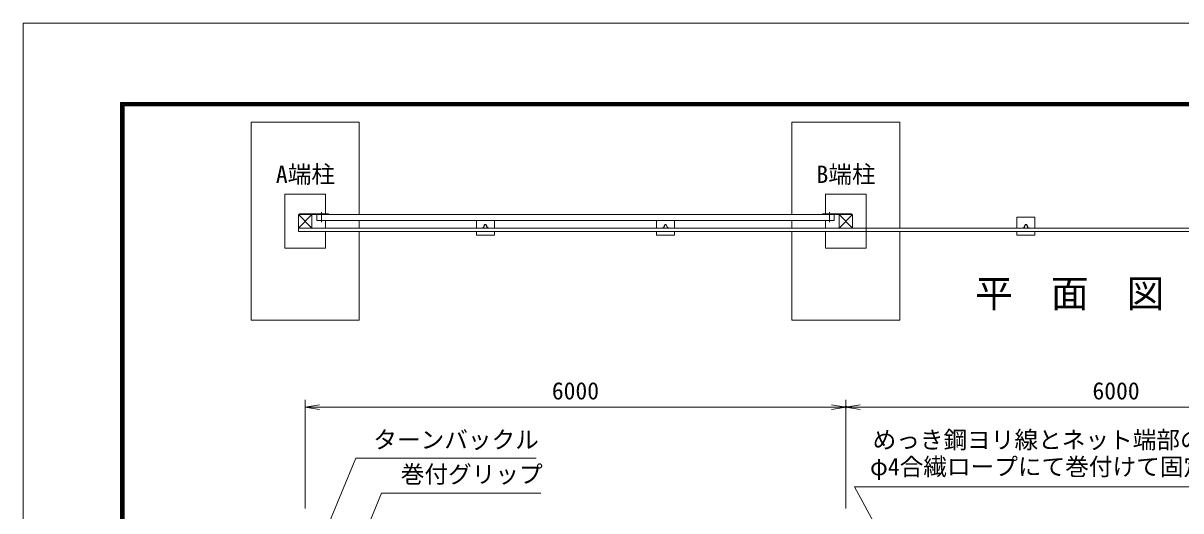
# Model space of a CAD drawing. Units: millimetres at full size. Extents: x -16800 to 16800, y -11880 to 11880.
# Drawn here: x -16800 to -3951, y 6461 to 11880 of the extents above; entities that cross this region are included whole.
import ezdxf
from ezdxf.enums import TextEntityAlignment as Align

# ---------------------------------------------------------------- set-up
doc = ezdxf.new("R2010")
doc.units = ezdxf.units.MM
doc.header["$LTSCALE"] = 40
doc.header["$PDMODE"] = 32
doc.header["$PDSIZE"] = 20
doc.linetypes.add('USER1', pattern=[50.8, 31.75, -6.35, 6.35, -6.35])
for name, color, linetype, lineweight in [('0-0_D-STR1', 1, 'Continuous', 18), ('0-1_D-BMK', 2, 'USER1', 13), ('0-2_D-STR3', 3, 'Continuous', 13), ('0-3_D-STR4', 7, 'Continuous', 18), ('0-6_D-STR-DIM', 7, 'Continuous', 13), ('0-7_0', 7, 'Continuous', 18), ('0-9_D-STR-TXT', 7, 'Continuous', 13), ('0-B_D-TTL-TXT', 7, 'Continuous', 13), ('0-C_D-TTL', 7, 'Continuous', 18)]:
    doc.layers.add(name, color=color, linetype=linetype, lineweight=lineweight)
doc.layers.add('0-8_Defpoints', color=253, linetype='Continuous')
doc.styles.add('ＭＳ ゴシック', font='')
doc.styles.get('ＭＳ ゴシック').set_extended_font_data('MS Gothic')

# ---------------------------------------------------------------- blocks, each defined once
blk = doc.blocks.new('_Open')
at = {"layer": '0-7_0'}
blk.add_line((-40, 6.67), (0, 0), dxfattribs=at)
blk.add_lwpolyline([(-40, -6.67), (0, 0), (-40, 0)], dxfattribs=at)

msp = doc.modelspace()

# ---------------------------------------------------------------- linework, layer by layer
at = {"layer": '0-0_D-STR1'}
for p, q in [((-13745.08, 9753.7), (-13595.08, 9603.7)), ((-13595.08, 9753.7), (-13745.08, 9603.7)), ((-13540.08, 9753.7), (-13540.08, 9688.7)), ((-13540.08, 9753.7), (-7800.08, 9753.7)), ((-13540.08, 9688.7), (-7800.08, 9688.7)), ((-11664.51, 9643.7), (-11675.65, 9643.7)), ((-11666.01, 9639.2), (-11673.81, 9639.2)), ((-9664.51, 9643.7), (-9675.65, 9643.7)), ((-9666.01, 9639.2), (-9673.81, 9639.2)), ((-7800.08, 9753.7), (-7800.08, 9688.7)), ((-7745.08, 9753.7), (-7595.08, 9603.7)), ((-7595.08, 9753.7), (-7745.08, 9603.7)), ((-5664.51, 9643.7), (-5675.65, 9643.7)), ((-5666.01, 9639.2), (-5673.81, 9639.2)), ((-13745.08, 9603.7), (-870.08, 9603.7)), ((-13745.08, 9603.7), (-13745.08, 9563.7)), ((-13745.08, 9563.7), (-870.08, 9563.7)), ((-11706.58, 9605.7), (-11706.58, 9603.7)), ((-11690.55, 9603.7), (-11706.58, 9603.7)), ((-11694.83, 9607.2), (-11705.08, 9607.2)), ((-11649.61, 9603.7), (-11633.58, 9603.7)), ((-11645.34, 9607.2), (-11635.08, 9607.2)), ((-11633.58, 9605.7), (-11633.58, 9603.7)), ((-11633.58, 9605.7), (-11633.58, 9603.7)), ((-9706.58, 9605.7), (-9706.58, 9603.7)), ((-9690.55, 9603.7), (-9706.58, 9603.7)), ((-9694.83, 9607.2), (-9705.08, 9607.2)), ((-9649.61, 9603.7), (-9633.58, 9603.7)), ((-9645.34, 9607.2), (-9635.08, 9607.2)), ((-9633.58, 9605.7), (-9633.58, 9603.7)), ((-9633.58, 9605.7), (-9633.58, 9603.7)), ((-5706.58, 9605.7), (-5706.58, 9603.7)), ((-5690.55, 9603.7), (-5706.58, 9603.7)), ((-5694.83, 9607.2), (-5705.08, 9607.2)), ((-5649.61, 9603.7), (-5633.58, 9603.7)), ((-5645.34, 9607.2), (-5635.08, 9607.2)), ((-5633.58, 9605.7), (-5633.58, 9603.7)), ((-5633.58, 9605.7), (-5633.58, 9603.7))]:
    msp.add_line(p, q, dxfattribs=at)
for points in [[(-13745.08, 9753.7), (-13745.08, 9603.7), (-13595.08, 9603.7), (-13595.08, 9753.7)], [(-7745.08, 9753.7), (-7745.08, 9603.7), (-7595.08, 9603.7), (-7595.08, 9753.7)]]:
    msp.add_lwpolyline(points, close=True, dxfattribs=at)
for centre, radius, start, end in [((-11602.13, 9592.85), 90.5, 146.67148, 168.8028), ((-11605.08, 9592.9), 84, 147.4916, 171.15527), ((-11675.65, 9641.2), 2.5, 90, 146.67148), ((-11673.81, 9636.7), 2.5, 90, 147.4916), ((-11666.35, 9636.7), 2.5, 32.5084, 90), ((-11664.51, 9641.2), 2.5, 33.32852, 90), ((-11735.08, 9592.9), 84, 8.84473, 32.5084), ((-11738.04, 9592.85), 90.5, 11.1972, 33.32852), ((-9602.13, 9592.85), 90.5, 146.67148, 168.8028), ((-9605.08, 9592.9), 84, 147.4916, 171.15527), ((-9675.65, 9641.2), 2.5, 90, 146.67148), ((-9673.81, 9636.7), 2.5, 90, 147.4916), ((-9666.35, 9636.7), 2.5, 32.5084, 90), ((-9664.51, 9641.2), 2.5, 33.32852, 90), ((-9735.08, 9592.9), 84, 8.84473, 32.5084), ((-9738.04, 9592.85), 90.5, 11.1972, 33.32852), ((-5602.13, 9592.85), 90.5, 146.67148, 168.8028), ((-5605.08, 9592.9), 84, 147.4916, 171.15527), ((-5675.65, 9641.2), 2.5, 90, 146.67148), ((-5673.81, 9636.7), 2.5, 90, 147.4916), ((-5666.35, 9636.7), 2.5, 32.5084, 90), ((-5664.51, 9641.2), 2.5, 33.32852, 90), ((-5735.08, 9592.9), 84, 8.84473, 32.5084), ((-5738.04, 9592.85), 90.5, 11.1972, 33.32852), ((-11705.08, 9605.7), 1.5, 90, 180), ((-11694.83, 9611.2), 4, 270, 348.8028), ((-11690.55, 9606.2), 2.5, 270, 351.15527), ((-11649.61, 9606.2), 2.5, 188.84473, 270), ((-11645.34, 9611.2), 4, 191.1972, 270), ((-11635.08, 9605.7), 1.5, 0, 90), ((-9705.08, 9605.7), 1.5, 90, 180), ((-9694.83, 9611.2), 4, 270, 348.8028), ((-9690.55, 9606.2), 2.5, 270, 351.15527), ((-9649.61, 9606.2), 2.5, 188.84473, 270), ((-9645.34, 9611.2), 4, 191.1972, 270), ((-9635.08, 9605.7), 1.5, 0, 90), ((-5705.08, 9605.7), 1.5, 90, 180), ((-5694.83, 9611.2), 4, 270, 348.8028), ((-5690.55, 9606.2), 2.5, 270, 351.15527), ((-5649.61, 9606.2), 2.5, 188.84473, 270), ((-5645.34, 9611.2), 4, 191.1972, 270), ((-5635.08, 9605.7), 1.5, 0, 90)]:
    msp.add_arc(centre, radius, start, end, dxfattribs=at)
at = {"layer": '0-1_D-BMK'}
for p, q in [((-13490.08, 9670.2), (-13490.08, 9781.2)), ((-7850.08, 9670.2), (-7850.08, 9781.2))]:
    msp.add_line(p, q, dxfattribs=at)
at = {"layer": '0-2_D-STR3'}
for p, q in [((-13732.58, 9762.7), (-13412.58, 9762.7)), ((-13732.58, 9762.7), (-13732.58, 9753.7)), ((-13732.58, 9753.7), (-13412.58, 9753.7)), ((-13412.58, 9762.7), (-13412.58, 9753.7)), ((-7607.58, 9762.7), (-7927.58, 9762.7)), ((-7927.58, 9762.7), (-7927.58, 9753.7)), ((-7607.58, 9753.7), (-7927.58, 9753.7)), ((-7607.58, 9762.7), (-7607.58, 9753.7))]:
    msp.add_line(p, q, dxfattribs=at)
at = {"layer": '0-3_D-STR4'}
for p, q in [((-13070.08, 10778.7), (-14270.08, 10778.7)), ((-13070.08, 9753.7), (-13070.08, 10778.7)), ((-8270.08, 10778.7), (-8270.08, 9753.7)), ((-7070.08, 10778.7), (-8270.08, 10778.7)), ((-7070.08, 9603.7), (-7070.08, 10778.7)), ((-13445.08, 9978.7), (-13895.08, 9978.7)), ((-13445.08, 9762.7), (-13445.08, 9978.7)), ((-7895.08, 9978.7), (-7895.08, 9762.7)), ((-13445.08, 9603.7), (-13445.08, 9688.7)), ((-13070.08, 9603.7), (-13070.08, 9688.7)), ((-11770.08, 9688.7), (-11770.08, 9603.7)), ((-11570.08, 9603.7), (-11570.08, 9688.7)), ((-9770.08, 9688.7), (-9770.08, 9603.7)), ((-9570.08, 9603.7), (-9570.08, 9688.7)), ((-8270.08, 9688.7), (-8270.08, 9603.7)), ((-7895.08, 9688.7), (-7895.08, 9603.7)), ((-5770.08, 9723.7), (-5770.08, 9603.7)), ((-8270.08, 9563.7), (-8270.08, 8578.7)), ((-7895.08, 9563.7), (-7895.08, 9378.7))]:
    msp.add_line(p, q, dxfattribs=at)
for points in [[(-14270.08, 10778.7), (-14270.08, 8578.7), (-13070.08, 8578.7), (-13070.08, 9563.7)], [(-13895.08, 9978.7), (-13895.08, 9378.7), (-13445.08, 9378.7), (-13445.08, 9563.7)], [(-7895.08, 9378.7), (-7445.08, 9378.7), (-7445.08, 9978.7), (-7895.08, 9978.7)], [(-5570.08, 9603.7), (-5570.08, 9723.7), (-5770.08, 9723.7)], [(-11770.08, 9563.7), (-11770.08, 9523.7), (-11570.08, 9523.7), (-11570.08, 9563.7)], [(-9770.08, 9563.7), (-9770.08, 9523.7), (-9570.08, 9523.7), (-9570.08, 9563.7)], [(-8270.08, 8578.7), (-7070.08, 8578.7), (-7070.08, 9563.7)], [(-5770.08, 9563.7), (-5770.08, 9523.7), (-5570.08, 9523.7), (-5570.08, 9563.7)]]:
    msp.add_lwpolyline(points, dxfattribs=at)
at = {"layer": '0-6_D-STR-DIM'}
for p, q in [((-13670.08, 6488.52), (-13670.08, 7694.14)), ((-13670.08, 7614.14), (-7670.08, 7614.14)), ((-7670.08, 6488.52), (-7670.08, 7694.14)), ((-7670.08, 6488.52), (-7670.08, 7694.14)), ((-7670.08, 7614.14), (-1670.08, 7614.14))]:
    msp.add_line(p, q, dxfattribs=at)
at = {"layer": '0-8_Defpoints'}
msp.add_point((-7670.08, 7614.14), dxfattribs=at)
at = {"layer": '0-9_D-STR-TXT'}
for points in [[(-11105.5, 7047.63), (-13106.15, 7047.63), (-13427.32, 6277.37)], [(-1704.27, 6728.16), (-7572.94, 6728.16), (-7316.67, 6259.28)], [(-11055.47, 6655.91), (-12821.6, 6655.91), (-12982.96, 6268.91)]]:
    msp.add_lwpolyline(points, dxfattribs=at)
at = {"layer": '0-C_D-TTL', "color": 2}
msp.add_lwpolyline([(-16800, 11880), (16800, 11880), (16800, -11880), (-16800, -11880)], close=True, dxfattribs=at)
at = {"layer": '0-C_D-TTL'}
for points in [[(-15720, 11000), (15720, 11000), (15720, -11000), (-15720, -11000)], [(-15710, 10990), (15710, 10990), (15710, -10990), (-15710, -10990)], [(-15700, 10980), (15700, 10980), (15700, -10980), (-15700, -10980)], [(-15690, 10970), (15690, 10970), (15690, -10970), (-15690, -10970)], [(-15680, 10960), (15680, 10960), (15680, -10960), (-15680, -10960)]]:
    msp.add_lwpolyline(points, close=True, dxfattribs=at)

# ---------------------------------------------------------------- block references
at = {"layer": '0-6_D-STR-DIM', "xscale": 4, "yscale": 4, "rotation": 180}
for p in [(-13670.08, 7614.14), (-7670.08, 7614.14)]:
    msp.add_blockref('_Open', p, dxfattribs=at)
at = {"layer": '0-6_D-STR-DIM', "xscale": 4, "yscale": 4}
msp.add_blockref('_Open', (-7670.08, 7614.14), dxfattribs=at)

# ---------------------------------------------------------------- texts
at = {"layer": '0-6_D-STR-DIM', "style": 'ＭＳ ゴシック'}
for p in [(-10932.16, 7641.13), (-4932.16, 7641.13)]:
    msp.add_text('6000', height=192.4, dxfattribs=at).set_placement(p, align=Align.BOTTOM_LEFT)
at = {"layer": '0-9_D-STR-TXT', "style": 'ＭＳ ゴシック'}
for s, p in [('A端柱', (-13994.96, 10046.44)), ('B端柱', (-7994.96, 10046.44)), ('ターンバックル', (-12913.63, 7097.46)), ('めっき鋼ヨリ線とネット端部のφ6合繊ロープを', (-7372.29, 7096.56)), ('φ4合繊ロープにて巻付けて固定', (-7401.73, 6798.3)), ('巻付グリップ', (-12608.77, 6713.86))]:
    msp.add_text(s, height=192.4, dxfattribs=at).set_placement(p, align=Align.BOTTOM_LEFT)
at = {"layer": '0-B_D-TTL-TXT', "style": 'ＭＳ ゴシック'}
msp.add_text('平\u3000面\u3000図', height=307.9, dxfattribs=at).set_placement((-6233.96, 8630.64), align=Align.BOTTOM_LEFT)

doc.saveas('drawing.dxf')
